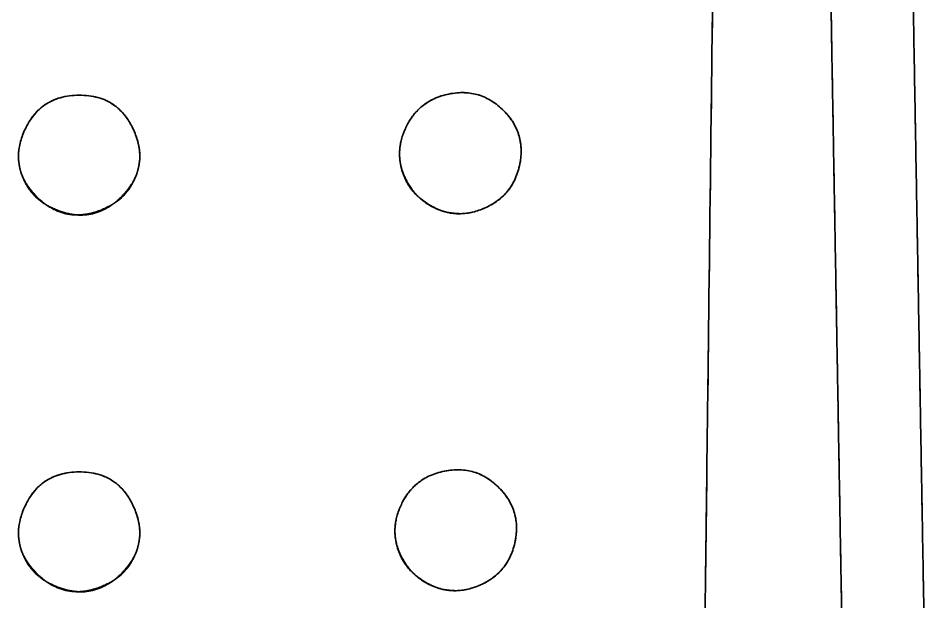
# Model space of a CAD drawing. Header units: millimetres. Extents: x 0 to 1874, y -1076 to 718.
# Drawn here: x 445.7 to 722.2, y -736.4 to -559.2 of the extents above; entities that cross this region are included whole.
import ezdxf

# ---------------------------------------------------------------- set-up
doc = ezdxf.new("R2010")
doc.units = ezdxf.units.MM
doc.layers.add('Blocks', color=7, linetype='Continuous')
doc.layers.add('Blocks$Inner', color=7, linetype='Continuous', lineweight=25, true_color=0x007f00)
doc.layers.add('Blocks$Outline', color=7, linetype='Continuous', lineweight=35, true_color=0xff3f3f)

# ---------------------------------------------------------------- blocks, each defined once
blk = doc.blocks.new('Balcony Lounge Chair Top')
at = {"layer": 'Blocks$Inner'}
for points, degree in [([(658.16, 4.37), (660.09, 162.02)], 1), ([(700.29, -138.36), (697.77, 5.16), (695.26, 148.69)], 2), ([(720.22, 149.12), (722.73, 5.6), (725.25, -137.92)], 2), ([(448.83, 81.61), (449.31, 69.49), (471.59, 60.38), (488.79, 77.47), (479.44, 99.8), (455.22, 99.72), (445.86, 77.38), (463.14, 60.38), (485.36, 69.64), (485.83, 81.74)], 2), ([(582.71, 63.8), (572.95, 64.1), (562.37, 80.44), (570.21, 98.3), (589.35, 102.01), (603.1, 88.16), (599.07, 69.08), (581.08, 61.56), (564.83, 72.25), (564.61, 82.02)], 2), ([(657.4, -57.11), (657.78, -26.37), (658.16, 4.37)], 2), ([(448.83, -32.8), (449.31, -44.92), (471.59, -54.03), (488.79, -36.95), (479.44, -14.61), (455.22, -14.69), (445.86, -37.03), (463.14, -54.03), (485.36, -44.78), (485.83, -32.68)], 2), ([(581.33, -50.7), (571.57, -50.39), (560.96, -34.08), (568.81, -16.23), (587.94, -12.53), (601.69, -26.36), (597.67, -45.45), (579.67, -52.93), (563.43, -42.24), (563.21, -32.47)], 2)]:
    blk.add_open_spline(points, degree=degree, dxfattribs=at)
at = {"layer": 'Blocks$Outline'}
for points, weights, knots in [([(684.1, 212.62), (685.25, 212.37), (686.39, 212.02), (687.48, 211.59), (688.92, 211.03), (690.31, 210.32), (692.9, 208.65), (694.12, 207.68), (695.22, 206.6), (696.32, 205.52), (697.32, 204.33), (699.04, 201.77), (699.78, 200.41), (700.36, 198.99), (701.45, 196.35), (702.04, 193.52), (702.09, 190.67), (702.26, 180.53), (702.44, 170.4), (702.61, 160.26), (702.57, 160.24), (702.53, 160.22), (700.97, 159.49), (699.67, 158.52), (697.56, 156.27), (696.74, 154.99), (695.59, 152.15), (695.23, 150.49), (695.26, 148.69), (696.94, 53.01), (698.61, -42.68), (700.29, -138.36), (700.47, -148.83), (700.16, -158.46), (699.41, -163.86), (699.28, -164.8), (699.31, -166), (699.92, -168.72), (700.55, -170.23), (702.05, -172.21), (702.57, -172.77), (703.15, -173.28)], [1, 1, 1, 1, 1, 1, 1, 1, 1, 1, 1, 1, 1, 1, 1, 1, 0.967470636968, 0.967470636968, 0.967470636968, 1, 1, 1, 1, 1, 1, 1, 1, 1, 1, 1, 1, 1, 0.862128354536, 0.825651531487, 0.890569530852, 0.890569530852, 0.890599092995, 0.890702122623, 0.890775590108, 0.890900716351, 0.890940622098, 0.890982534074], [-579.480615, -579.480615, -579.480615, -579.480615, -575.935641, -575.935641, -575.935641, -571.283025, -571.283025, -566.631307, -566.631307, -566.631307, -561.980204, -561.980204, -557.329297, -557.329297, -557.329297, -548.694321, -548.694321, -548.694321, -518.156289, -518.156289, -518.156289, -518.021954, -518.021954, -513.075692, -513.075692, -508.12943, -508.12943, -503.183167, -503.183167, -503.183167, -244.985716, -244.985716, -244.985716, -207.153755, -207.153755, -207.153755, -201.887511, -201.887511, -196.621268, -196.621268, -194.383354, -194.383354, -194.383354, -194.383354]), ([(712.8, -176.26), (714.08, -176.13), (715.33, -175.81), (718.16, -174.61), (719.63, -173.57), (721.93, -171.2), (722.75, -169.9), (723.85, -167.53), (724.15, -166.46), (724.28, -165.59), (725.11, -159.82), (725.45, -149.34), (725.25, -137.92), (723.57, -42.24), (721.89, 53.44), (720.22, 149.12), (720.19, 150.93), (719.76, 152.57), (718.51, 155.37), (717.65, 156.62), (715.48, 158.79), (714.15, 159.71), (712.61, 160.36), (712.61, 160.36), (712.61, 160.36), (712.61, 160.36)], [0.891592963755, 0.891669829513, 0.891745368596, 0.891917449284, 0.892010518486, 0.892169621199, 0.89223565471, 0.892327946053, 0.892354203885, 0.892354203885, 0.825000587143, 0.860882519181, 1, 1, 1, 1, 1, 1, 1, 1, 1, 1, 1, 1, 1, 1], [-368.94755, -368.94755, -368.94755, -368.94755, -365.388534, -365.388534, -360.425327, -360.425327, -355.46212, -355.46212, -350.498913, -350.498913, -350.498913, -297.767543, -297.767543, -297.767543, -39.570092, -39.570092, -39.570092, -34.623831, -34.623831, -29.677569, -29.677569, -24.753267, -24.753267, -24.753267, -24.753266, -24.753266, -24.753266, -24.753266])]:
    blk.add_rational_spline(points, weights, degree=3, knots=knots, dxfattribs=at)
for points, degree, knots in [([(655.71, -195.37), (656.27, -149.28), (656.84, -103.2), (657.4, -57.11), (657.66, -36.62), (657.91, -16.12), (658.16, 4.37), (658.8, 56.92), (659.45, 109.47), (660.09, 162.02)], 3, [142.018657, 142.018657, 142.018657, 142.018657, 280.816544, 280.816544, 280.816544, 342.542174, 342.542174, 342.542174, 342.543674, 342.543674, 342.543674, 342.543674]), ([(448.9, 80.44), (448.76, 84.3), (455.22, 99.72), (479.44, 99.8), (485.91, 84.35), (485.75, 80.45)], 2, [-5.380277, -5.380277, -5.380277, -5, -4, -3, -2.616081, -2.616081, -2.616081]), ([(564.62, 81.88), (564.61, 85.56), (570.21, 98.3), (589.35, 102.01), (603.1, 88.16), (599.07, 69.08), (584.11, 62.83), (578.53, 64.33)], 2, [1.572873, 1.572873, 1.572873, 2, 3, 4, 5, 6, 6.662972, 6.662972, 6.662972]), ([(570.29, 68.96), (568.86, 70.41), (565.55, 75.52), (564.9, 78.9)], 2, [0.7726829, 0.7726829, 0.7726829, 1, 1.3982115, 1.3982115, 1.3982115]), ([(457.38, 66.45), (455.91, 67.49), (451, 72.32), (449.68, 76.2)], 2, [-6.1633033, -6.1633033, -6.1633033, -6, -5.5953239, -5.5953239, -5.5953239]), ([(484.88, 75.97), (483.54, 72.25), (479.05, 67.8), (477.87, 66.9)], 2, [-2.3893337, -2.3893337, -2.3893337, -2, -1.8677205, -1.8677205, -1.8677205]), ([(467, 63.38), (463.85, 63.55), (458.8, 65.61), (457.38, 66.45)], 2, [-1.3046201, -1.3046201, -1.3046201, -1, -0.8518235, -0.8518235, -0.8518235]), ([(477.87, 66.9), (476.23, 65.83), (470.48, 63.44), (467, 63.38)], 2, [-7.1782207, -7.1782207, -7.1782207, -7, -6.6611997, -6.6611997, -6.6611997]), ([(578.53, 64.33), (575.69, 65.1), (571.5, 67.86), (570.29, 68.96)], 2, [6.662972, 6.662972, 6.662972, 7, 7.1794098, 7.1794098, 7.1794098]), ([(448.9, -33.97), (448.76, -30.11), (455.22, -14.69), (479.44, -14.61), (485.91, -30.06), (485.75, -33.97)], 2, [-5.380277, -5.380277, -5.380277, -5, -4, -3, -2.616081, -2.616081, -2.616081]), ([(563.21, -32.63), (563.21, -28.96), (568.81, -16.23), (587.94, -12.53), (601.69, -26.36), (597.67, -45.45), (582.7, -51.67), (577.11, -50.15)], 2, [1.573353, 1.573353, 1.573353, 2, 3, 4, 5, 6, 6.663959, 6.663959, 6.663959]), ([(568.95, -45.58), (567.49, -44.12), (564.17, -39.02), (563.52, -35.69)], 2, [0.7692536, 0.7692536, 0.7692536, 1, 1.3941579, 1.3941579, 1.3941579]), ([(457.38, -47.96), (455.91, -46.92), (451, -42.09), (449.68, -38.22)], 2, [-6.1633033, -6.1633033, -6.1633033, -6, -5.5953239, -5.5953239, -5.5953239]), ([(484.88, -38.44), (483.54, -42.16), (479.05, -46.62), (477.87, -47.52)], 2, [-2.3893337, -2.3893337, -2.3893337, -2, -1.8677205, -1.8677205, -1.8677205]), ([(577.11, -50.15), (574.28, -49.38), (570.13, -46.65), (568.95, -45.58)], 2, [6.6639591, 6.6639591, 6.6639591, 7, 7.1747746, 7.1747746, 7.1747746]), ([(467, -51.03), (463.85, -50.86), (458.8, -48.8), (457.38, -47.96)], 2, [-1.3046201, -1.3046201, -1.3046201, -1, -0.8518235, -0.8518235, -0.8518235]), ([(477.87, -47.52), (476.23, -48.58), (470.48, -50.97), (467, -51.03)], 2, [-7.1782207, -7.1782207, -7.1782207, -7, -6.6611997, -6.6611997, -6.6611997])]:
    blk.add_open_spline(points, degree=degree, knots=knots, dxfattribs=at)
for points in [[(449.68, 76.2), (449.1, 78.18), (448.9, 80.44)], [(485.75, 80.45), (485.53, 78.05), (484.88, 75.97)], [(564.9, 78.9), (564.66, 80.33), (564.62, 81.88)], [(563.52, -35.69), (563.26, -34.22), (563.21, -32.63)], [(449.68, -38.22), (449.1, -36.23), (448.9, -33.97)], [(485.75, -33.97), (485.53, -36.36), (484.88, -38.44)]]:
    blk.add_open_spline(points, degree=2, dxfattribs=at)

msp = doc.modelspace()

# ---------------------------------------------------------------- block references
at = {"layer": 'Blocks'}
msp.add_blockref('Balcony Lounge Chair Top', (-3.12, -682.33), dxfattribs=at)

doc.saveas('drawing.dxf')
